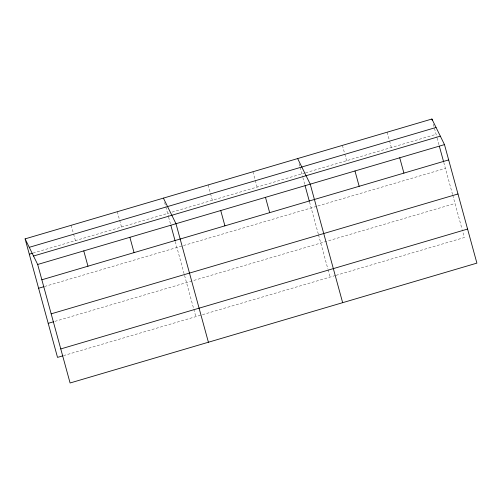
<?xml version="1.0" encoding="UTF-8"?>
<svg xmlns="http://www.w3.org/2000/svg" width="502" height="502" viewBox="0 0 502 502"><rect width="100%" height="100%" fill="white"/><g stroke="black" fill="none" stroke-linecap="round" stroke-linejoin="round"><path stroke-width="0.38" stroke-dasharray="2.51 1.88" d="M33.006 253.096L169.099 212.999M172.079 212.12L304.833 173.002M305.58 172.782L436.1 134.329M44.552 286.498L317.138 206.184M317.879 205.964L445.418 168.383M54.9 321.368L455.013 203.473M63.472 355.642L335.305 275.548M336.051 275.328L464.331 237.528L462.304 230.123M433.308 124.12L436.909 137.291M437.11 138.031L438.936 144.695M443.793 162.46L452.566 194.512M452.766 195.259L462.104 229.383M387.161 132.195L389.357 140.221M389.552 140.949L391.353 147.513M342.414 145.385L344.604 153.405M344.805 154.133L346.6 160.696M299.06 163.671L299.857 166.589M300.058 167.323L302.662 176.842M302.863 177.582L304.689 184.247M309.546 202.017L318.318 234.07M318.519 234.817L327.856 268.94M328.057 269.681L330.084 277.085M252.914 171.753L255.11 179.779M255.305 180.507L257.106 187.07M208.167 184.937L210.357 192.963M210.558 193.69L212.352 200.254M164.612 202.501L165.61 206.146M165.811 206.874L168.415 216.4M168.616 217.14L170.442 223.804M175.298 241.575L193.609 308.498M193.81 309.238L195.836 316.643M117.311 211.712L121.503 227.023M71.202 225.298L73.399 233.317M73.599 234.045L75.394 240.609"/><path stroke-width="0.75" d="M25.1 238.877L431.908 119.012L444.477 144.607L476.9 263.123L70.092 382.988L37.669 264.472L25.1 238.877L57.523 357.393L62.725 355.862M29.248 247.323L436.056 127.458M29.292 254.194L32.266 253.315M33.521 256.026L440.329 136.161M37.669 264.472L444.477 144.607M41.861 279.783L448.669 159.918M38.604 288.248L43.812 286.717M51.173 313.844L457.987 193.979M48.205 323.338L53.413 321.807M60.773 348.934L467.582 229.063M297.661 158.569L310.23 184.159L342.653 302.675M163.414 198.127L175.982 223.716L208.405 342.232M431.908 119.012L432.31 120.474M439.338 146.176L443.592 161.719M399.73 157.791L403.915 173.102M354.977 170.975L359.168 186.292M305.09 185.727L309.345 201.277M265.483 197.349L269.668 212.66M220.729 210.533L224.921 225.844M170.843 225.285L175.098 240.834M129.88 237.302L134.065 252.619M83.771 250.887L87.963 266.204"/></g></svg>
